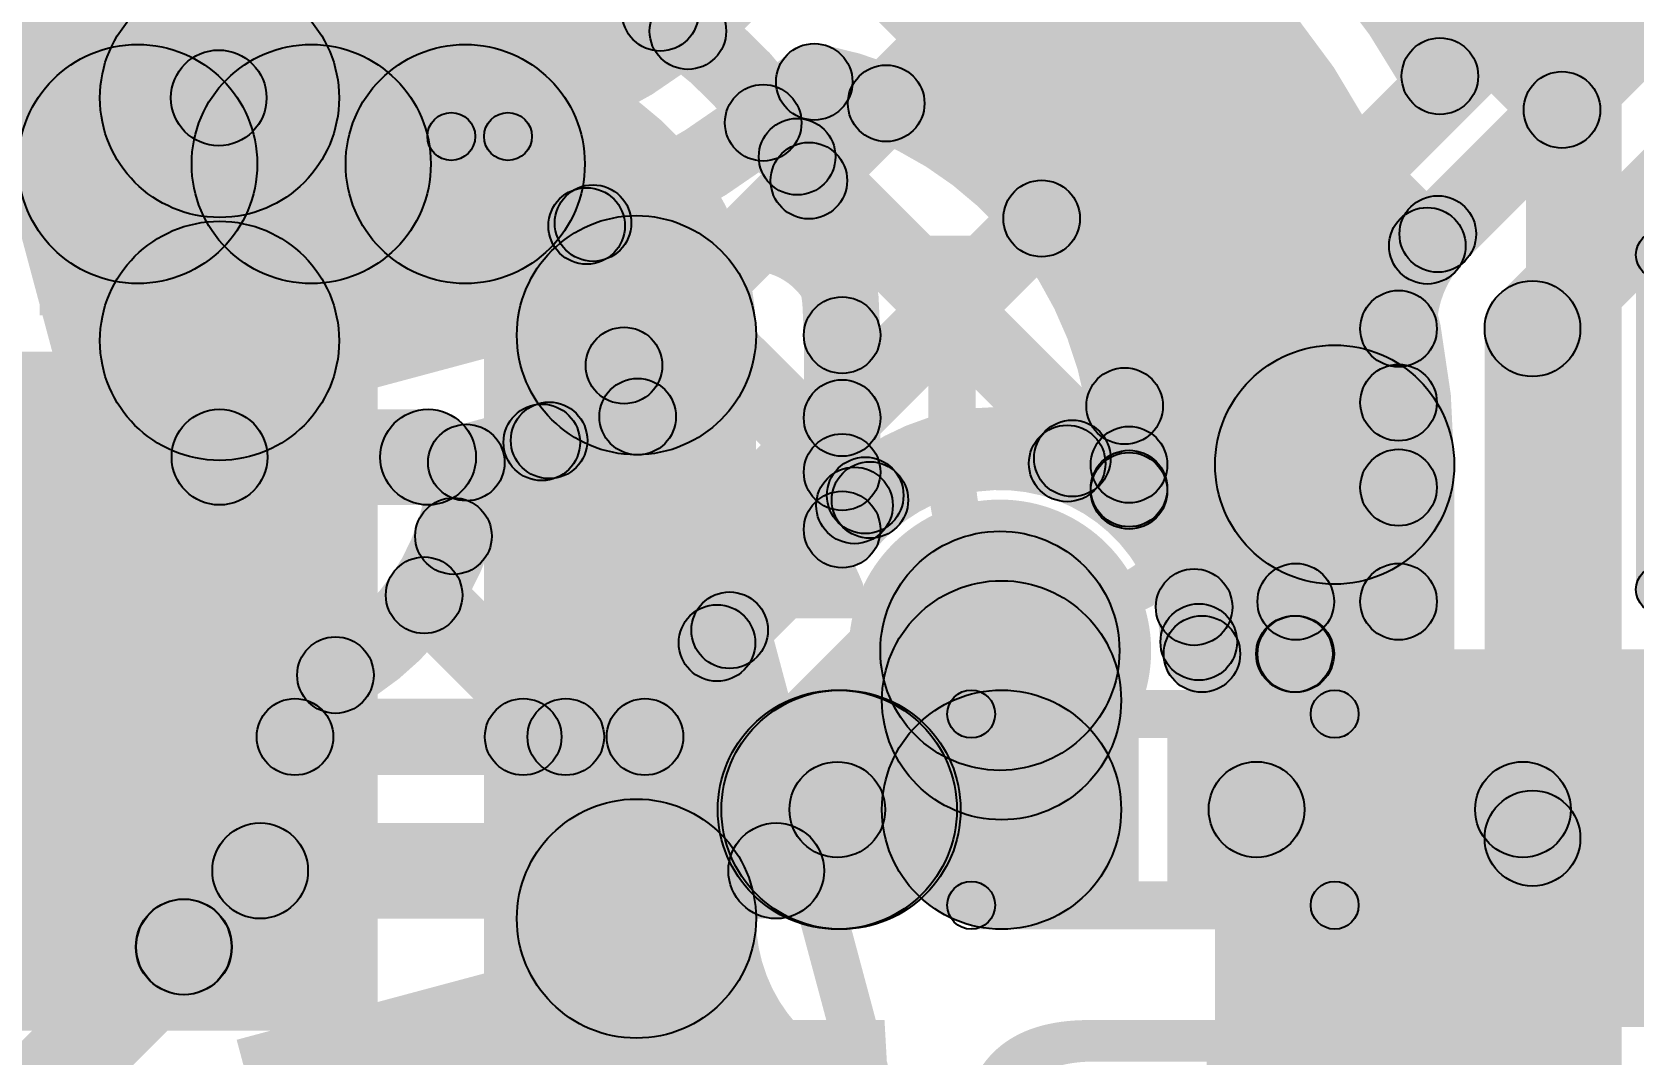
# Model space of a CAD drawing. Header units: millimetres. Extents: x -2.17 to 2.17, y -2.17 to 2.17.
# Drawn here: x -0.4182 to -0.2507, y -0.1673 to -0.0603 of the extents above; entities that cross this region are included whole.
import ezdxf

# ---------------------------------------------------------------- set-up
doc = ezdxf.new("R2010")
doc.units = ezdxf.units.MM
doc.header["$MEASUREMENT"] = 0
for name, color, linetype in [('BottomLayer', 5, 'Continuous'), ('BottomOverlay', 54, 'Continuous'), ('BottomPaste', 16, 'Continuous'), ('BottomSolder', 6, 'Continuous'), ('Mechanical2', 216, 'Continuous'), ('TopLayer', 1, 'Continuous'), ('TopOverlay', 2, 'Continuous'), ('TopPaste', 8, 'Continuous'), ('TopSolder', 216, 'Continuous'), ('ViaHoleLayer', 16, 'Continuous')]:
    doc.layers.add(name, color=color, linetype=linetype)

# ---------------------------------------------------------------- blocks, each defined once
blk = doc.blocks.new('10_VSON__3_3__B_36')
at = {"layer": 'BottomLayer'}
for points in [[(-0.06693, 0.04409), (-0.04331, 0.04409), (-0.04331, 0.03465), (-0.06693, 0.03465)], [(0.04331, 0.04409), (0.06693, 0.04409), (0.06693, 0.03465), (0.04331, 0.03465)], [(-0.0315, 0.04232), (0.0315, 0.04232), (0.0315, -0.04232), (-0.0315, -0.04232)], [(-0.06693, 0.02441), (-0.04331, 0.02441), (-0.04331, 0.01496), (-0.06693, 0.01496)], [(0.04331, 0.02441), (0.06693, 0.02441), (0.06693, 0.01496), (0.04331, 0.01496)], [(-0.06693, 0.00472), (-0.04331, 0.00472), (-0.04331, -0.00472), (-0.06693, -0.00472)], [(0.04331, 0.00472), (0.06693, 0.00472), (0.06693, -0.00472), (0.04331, -0.00472)], [(-0.06693, -0.01496), (-0.04331, -0.01496), (-0.04331, -0.02441), (-0.06693, -0.02441)], [(0.04331, -0.01496), (0.06693, -0.01496), (0.06693, -0.02441), (0.04331, -0.02441)], [(-0.06693, -0.03465), (-0.04331, -0.03465), (-0.04331, -0.04409), (-0.06693, -0.04409)], [(0.04331, -0.03465), (0.06693, -0.03465), (0.06693, -0.04409), (0.04331, -0.04409)]]:
    blk.add_hatch(color=5, dxfattribs=at).paths.add_polyline_path(points)
at = {"layer": 'BottomOverlay'}
h = blk.add_hatch(color=54, dxfattribs=at)
edge = h.paths.add_edge_path()
edge.add_arc((-0.0585, 0.059), 0.0025, 0, 360)
h = blk.add_hatch(color=54, dxfattribs=at)
edge = h.paths.add_edge_path()
edge.add_arc((-0.0585, 0.059), 0.0025, 0, 360)
for points in [[(-0.0585, 0.0565), (-0.0585, 0.0615), (0.0585, 0.0615), (0.0585, 0.0565)], [(-0.061, 0.059), (-0.056, 0.059), (-0.056, 0.05342), (-0.061, 0.05342)], [(0.056, 0.059), (0.061, 0.059), (0.061, 0.05306), (0.056, 0.05306)], [(-0.0615, -0.05436), (-0.0565, -0.05436), (-0.0565, -0.05994), (-0.0615, -0.05994)], [(0.0555, -0.05401), (0.0605, -0.05401), (0.0605, -0.05994), (0.0555, -0.05994)], [(-0.059, -0.06244), (-0.059, -0.05744), (0.058, -0.05744), (0.058, -0.06244)]]:
    blk.add_hatch(color=54, dxfattribs=at).paths.add_polyline_path(points)
h = blk.add_hatch(color=54, dxfattribs=at)
edge = h.paths.add_edge_path()
edge.add_arc((0.0585, 0.059), 0.0025, 0, 360)
h = blk.add_hatch(color=54, dxfattribs=at)
edge = h.paths.add_edge_path()
edge.add_arc((0.0585, 0.059), 0.0025, 0, 360)
h = blk.add_hatch(color=54, dxfattribs=at)
edge = h.paths.add_edge_path()
edge.add_arc((-0.0585, 0.05342), 0.0025, 0, 360)
h = blk.add_hatch(color=54, dxfattribs=at)
edge = h.paths.add_edge_path()
edge.add_arc((0.0585, 0.05306), 0.0025, 0, 360)
h = blk.add_hatch(color=54, dxfattribs=at)
edge = h.paths.add_edge_path()
edge.add_arc((-0.071, -0.052), 0.0025, 0, 360)
h = blk.add_hatch(color=54, dxfattribs=at)
edge = h.paths.add_edge_path()
edge.add_arc((-0.067, -0.052), 0.0025, 0, 360)
h = blk.add_hatch(color=54, dxfattribs=at)
edge = h.paths.add_edge_path()
edge.add_arc((-0.059, -0.05436), 0.0025, 0, 360)
h = blk.add_hatch(color=54, dxfattribs=at)
edge = h.paths.add_edge_path()
edge.add_arc((0.058, -0.05401), 0.0025, 0, 360)
h = blk.add_hatch(color=54, dxfattribs=at)
edge = h.paths.add_edge_path()
edge.add_arc((-0.059, -0.05994), 0.0025, 0, 360)
h = blk.add_hatch(color=54, dxfattribs=at)
edge = h.paths.add_edge_path()
edge.add_arc((-0.059, -0.05994), 0.0025, 0, 360)
h = blk.add_hatch(color=54, dxfattribs=at)
edge = h.paths.add_edge_path()
edge.add_arc((0.058, -0.05994), 0.0025, 0, 360)
h = blk.add_hatch(color=54, dxfattribs=at)
edge = h.paths.add_edge_path()
edge.add_arc((0.058, -0.05994), 0.0025, 0, 360)
at = {"layer": 'BottomPaste'}
for points in [[(-0.06693, 0.04409), (-0.04331, 0.04409), (-0.04331, 0.03465), (-0.06693, 0.03465)], [(0.04331, 0.04409), (0.06693, 0.04409), (0.06693, 0.03465), (0.04331, 0.03465)], [(-0.0315, 0.04232), (0.0315, 0.04232), (0.0315, -0.04232), (-0.0315, -0.04232)], [(-0.06693, 0.02441), (-0.04331, 0.02441), (-0.04331, 0.01496), (-0.06693, 0.01496)], [(0.04331, 0.02441), (0.06693, 0.02441), (0.06693, 0.01496), (0.04331, 0.01496)], [(-0.06693, 0.00472), (-0.04331, 0.00472), (-0.04331, -0.00472), (-0.06693, -0.00472)], [(0.04331, 0.00472), (0.06693, 0.00472), (0.06693, -0.00472), (0.04331, -0.00472)], [(-0.06693, -0.01496), (-0.04331, -0.01496), (-0.04331, -0.02441), (-0.06693, -0.02441)], [(0.04331, -0.01496), (0.06693, -0.01496), (0.06693, -0.02441), (0.04331, -0.02441)], [(-0.06693, -0.03465), (-0.04331, -0.03465), (-0.04331, -0.04409), (-0.06693, -0.04409)], [(0.04331, -0.03465), (0.06693, -0.03465), (0.06693, -0.04409), (0.04331, -0.04409)]]:
    blk.add_hatch(color=16, dxfattribs=at).paths.add_polyline_path(points)
at = {"layer": 'BottomSolder'}
for points in [[(-0.07093, 0.04809), (-0.03931, 0.04809), (-0.03931, 0.03065), (-0.07093, 0.03065)], [(0.03931, 0.04809), (0.07093, 0.04809), (0.07093, 0.03065), (0.03931, 0.03065)], [(-0.0355, 0.04632), (0.0355, 0.04632), (0.0355, -0.04632), (-0.0355, -0.04632)], [(-0.07093, 0.02841), (-0.03931, 0.02841), (-0.03931, 0.01096), (-0.07093, 0.01096)], [(0.03931, 0.02841), (0.07093, 0.02841), (0.07093, 0.01096), (0.03931, 0.01096)], [(-0.07093, 0.00872), (-0.03931, 0.00872), (-0.03931, -0.00872), (-0.07093, -0.00872)], [(0.03931, 0.00872), (0.07093, 0.00872), (0.07093, -0.00872), (0.03931, -0.00872)], [(-0.07093, -0.01096), (-0.03931, -0.01096), (-0.03931, -0.02841), (-0.07093, -0.02841)], [(0.03931, -0.01096), (0.07093, -0.01096), (0.07093, -0.02841), (0.03931, -0.02841)], [(-0.07093, -0.03065), (-0.03931, -0.03065), (-0.03931, -0.04809), (-0.07093, -0.04809)], [(0.03931, -0.03065), (0.07093, -0.03065), (0.07093, -0.04809), (0.03931, -0.04809)]]:
    blk.add_hatch(color=6, dxfattribs=at).paths.add_polyline_path(points)
at = {"layer": 'BottomOverlay', "const_width": 0.005}
blk.add_lwpolyline([(-0.067, -0.052, 1), (-0.071, -0.052, 1)], format="xyb", close=True, dxfattribs=at)
at = {"layer": 'BottomOverlay'}
for centre in [(-0.0585, 0.059), (-0.0585, 0.059), (0.0585, 0.059), (0.0585, 0.059), (-0.0585, 0.05342), (0.0585, 0.05306), (-0.071, -0.052), (-0.067, -0.052), (-0.059, -0.05436), (0.058, -0.05401), (-0.059, -0.05994), (-0.059, -0.05994), (0.058, -0.05994), (0.058, -0.05994)]:
    blk.add_circle(centre, 0.0025, dxfattribs=at)
blk = doc.blocks.new('R___0201_B_90')
at = {"layer": 'BottomLayer'}
for points in [[(-0.01614, 0.00728), (-0.00551, 0.00728), (-0.00551, -0.00728), (-0.01614, -0.00728)], [(0.00551, 0.00728), (0.01614, 0.00728), (0.01614, -0.00728), (0.00551, -0.00728)]]:
    blk.add_hatch(color=5, dxfattribs=at).paths.add_polyline_path(points)
at = {"layer": 'BottomOverlay'}
h = blk.add_hatch(color=54, dxfattribs=at)
edge = h.paths.add_edge_path()
edge.add_arc((-0.019, 0.01), 0.0025, 0, 360)
h = blk.add_hatch(color=54, dxfattribs=at)
edge = h.paths.add_edge_path()
edge.add_arc((-0.019, 0.01), 0.0025, 0, 360)
for points in [[(-0.019, 0.0075), (-0.019, 0.0125), (0.019, 0.0125), (0.019, 0.0075)], [(-0.0165, -0.01), (-0.0215, -0.01), (-0.0215, 0.01), (-0.0165, 0.01)], [(0.0215, -0.01), (0.0165, -0.01), (0.0165, 0.01), (0.0215, 0.01)], [(-0.019, -0.0125), (-0.019, -0.0075), (0.019, -0.0075), (0.019, -0.0125)]]:
    blk.add_hatch(color=54, dxfattribs=at).paths.add_polyline_path(points)
h = blk.add_hatch(color=54, dxfattribs=at)
edge = h.paths.add_edge_path()
edge.add_arc((0.019, 0.01), 0.0025, 0, 360)
h = blk.add_hatch(color=54, dxfattribs=at)
edge = h.paths.add_edge_path()
edge.add_arc((0.019, 0.01), 0.0025, 0, 360)
h = blk.add_hatch(color=54, dxfattribs=at)
edge = h.paths.add_edge_path()
edge.add_arc((-0.019, -0.01), 0.0025, 0, 360)
h = blk.add_hatch(color=54, dxfattribs=at)
edge = h.paths.add_edge_path()
edge.add_arc((-0.019, -0.01), 0.0025, 0, 360)
h = blk.add_hatch(color=54, dxfattribs=at)
edge = h.paths.add_edge_path()
edge.add_arc((0.019, -0.01), 0.0025, 0, 360)
h = blk.add_hatch(color=54, dxfattribs=at)
edge = h.paths.add_edge_path()
edge.add_arc((0.019, -0.01), 0.0025, 0, 360)
at = {"layer": 'BottomPaste'}
for points in [[(-0.01614, 0.00728), (-0.00551, 0.00728), (-0.00551, -0.00728), (-0.01614, -0.00728)], [(0.00551, 0.00728), (0.01614, 0.00728), (0.01614, -0.00728), (0.00551, -0.00728)]]:
    blk.add_hatch(color=16, dxfattribs=at).paths.add_polyline_path(points)
at = {"layer": 'BottomSolder'}
for points in [[(-0.02014, 0.01128), (-0.00151, 0.01128), (-0.00151, -0.01128), (-0.02014, -0.01128)], [(0.00151, 0.01128), (0.02014, 0.01128), (0.02014, -0.01128), (0.00151, -0.01128)]]:
    blk.add_hatch(color=6, dxfattribs=at).paths.add_polyline_path(points)
at = {"layer": 'BottomOverlay'}
for centre in [(-0.019, 0.01), (-0.019, 0.01), (0.019, 0.01), (0.019, 0.01), (-0.019, -0.01), (-0.019, -0.01), (0.019, -0.01), (0.019, -0.01)]:
    blk.add_circle(centre, 0.0025, dxfattribs=at)
blk = doc.blocks.new('SOT23_3_B_102')
at = {"layer": 'BottomLayer'}
for points in [[(-0.02166, 0.02657), (-0.05316, 0.02657), (-0.05316, 0.05807), (-0.02166, 0.05807)], [(0.05314, 0.02657), (0.02165, 0.02657), (0.02165, 0.05807), (0.05314, 0.05807)], [(0.01574, -0.05807), (-0.01575, -0.05807), (-0.01575, -0.02657), (0.01574, -0.02657)]]:
    blk.add_hatch(color=5, dxfattribs=at).paths.add_polyline_path(points)
at = {"layer": 'BottomOverlay'}
h = blk.add_hatch(color=54, dxfattribs=at)
edge = h.paths.add_edge_path()
edge.add_arc((-0.066, 0.045), 0.0025, 0, 360)
h = blk.add_hatch(color=54, dxfattribs=at)
edge = h.paths.add_edge_path()
edge.add_arc((-0.06, 0.045), 0.0025, 0, 360)
h = blk.add_hatch(color=54, dxfattribs=at)
edge = h.paths.add_edge_path()
edge.add_arc((-0.01101, 0.032), 0.0025, 0, 360)
for points in [[(0.01099, 0.0345), (0.01099, 0.0295), (-0.01101, 0.0295), (-0.01101, 0.0345)], [(-0.05851, -0.029), (-0.06351, -0.029), (-0.06351, 0.03), (-0.05851, 0.03)], [(0.06349, -0.029), (0.05849, -0.029), (0.05849, 0.03), (0.06349, 0.03)], [(-0.02601, -0.0265), (-0.02601, -0.0315), (-0.06101, -0.0315), (-0.06101, -0.0265)], [(0.06099, -0.0265), (0.06099, -0.0315), (0.02599, -0.0315), (0.02599, -0.0265)]]:
    blk.add_hatch(color=54, dxfattribs=at).paths.add_polyline_path(points)
h = blk.add_hatch(color=54, dxfattribs=at)
edge = h.paths.add_edge_path()
edge.add_arc((0.01099, 0.032), 0.0025, 0, 360)
h = blk.add_hatch(color=54, dxfattribs=at)
edge = h.paths.add_edge_path()
edge.add_arc((-0.06101, 0.03), 0.0025, 0, 360)
h = blk.add_hatch(color=54, dxfattribs=at)
edge = h.paths.add_edge_path()
edge.add_arc((0.06099, 0.03), 0.0025, 0, 360)
h = blk.add_hatch(color=54, dxfattribs=at)
edge = h.paths.add_edge_path()
edge.add_arc((-0.06101, -0.029), 0.0025, 0, 360)
h = blk.add_hatch(color=54, dxfattribs=at)
edge = h.paths.add_edge_path()
edge.add_arc((-0.06101, -0.029), 0.0025, 0, 360)
h = blk.add_hatch(color=54, dxfattribs=at)
edge = h.paths.add_edge_path()
edge.add_arc((-0.02601, -0.029), 0.0025, 0, 360)
h = blk.add_hatch(color=54, dxfattribs=at)
edge = h.paths.add_edge_path()
edge.add_arc((0.02599, -0.029), 0.0025, 0, 360)
h = blk.add_hatch(color=54, dxfattribs=at)
edge = h.paths.add_edge_path()
edge.add_arc((0.06099, -0.029), 0.0025, 0, 360)
h = blk.add_hatch(color=54, dxfattribs=at)
edge = h.paths.add_edge_path()
edge.add_arc((0.06099, -0.029), 0.0025, 0, 360)
at = {"layer": 'BottomPaste'}
for points in [[(-0.02166, 0.02657), (-0.05316, 0.02657), (-0.05316, 0.05807), (-0.02166, 0.05807)], [(0.05314, 0.02657), (0.02165, 0.02657), (0.02165, 0.05807), (0.05314, 0.05807)], [(0.01574, -0.05807), (-0.01575, -0.05807), (-0.01575, -0.02657), (0.01574, -0.02657)]]:
    blk.add_hatch(color=16, dxfattribs=at).paths.add_polyline_path(points)
at = {"layer": 'BottomSolder'}
for points in [[(-0.01766, 0.02257), (-0.05716, 0.02257), (-0.05716, 0.06207), (-0.01766, 0.06207)], [(0.05714, 0.02257), (0.01765, 0.02257), (0.01765, 0.06207), (0.05714, 0.06207)], [(0.01974, -0.06207), (-0.01975, -0.06207), (-0.01975, -0.02257), (0.01974, -0.02257)]]:
    blk.add_hatch(color=6, dxfattribs=at).paths.add_polyline_path(points)
at = {"layer": 'BottomOverlay', "const_width": 0.005}
blk.add_lwpolyline([(-0.06, 0.045, 1), (-0.066, 0.045, 1)], format="xyb", close=True, dxfattribs=at)
at = {"layer": 'BottomOverlay'}
for centre in [(-0.066, 0.045), (-0.06, 0.045), (-0.01101, 0.032), (0.01099, 0.032), (-0.06101, 0.03), (0.06099, 0.03), (-0.06101, -0.029), (-0.06101, -0.029), (-0.02601, -0.029), (0.02599, -0.029), (0.06099, -0.029), (0.06099, -0.029)]:
    blk.add_circle(centre, 0.0025, dxfattribs=at)
blk = doc.blocks.new('WS2812B_M____264')
at = {"layer": 'TopLayer'}
for points in [[(-0.09409, -0.01142), (-0.03504, -0.01142), (-0.03504, -0.05079), (-0.09409, -0.05079)], [(0.03504, -0.01142), (0.09409, -0.01142), (0.09409, -0.05079), (0.03504, -0.05079)]]:
    blk.add_hatch(color=1, dxfattribs=at).paths.add_polyline_path(points)
at = {"layer": 'TopOverlay'}
blk.add_hatch(color=2, dxfattribs=at).paths.add_polyline_path([(0.07, -0.0675), (0.07, -0.0725), (-0.07, -0.0725), (-0.07, -0.0675)])
at = {"layer": 'TopPaste'}
for points in [[(-0.09409, -0.01142), (-0.03504, -0.01142), (-0.03504, -0.05079), (-0.09409, -0.05079)], [(0.03504, -0.01142), (0.09409, -0.01142), (0.09409, -0.05079), (0.03504, -0.05079)]]:
    blk.add_hatch(color=8, dxfattribs=at).paths.add_polyline_path(points)
at = {"layer": 'TopSolder'}
for points in [[(-0.09809, -0.00742), (-0.03104, -0.00742), (-0.03104, -0.05479), (-0.09809, -0.05479)], [(0.03104, -0.00742), (0.09809, -0.00742), (0.09809, -0.05479), (0.03104, -0.05479)]]:
    blk.add_hatch(color=216, dxfattribs=at).paths.add_polyline_path(points)

msp = doc.modelspace()

# ---------------------------------------------------------------- hatches: boundary and pattern name
at = {"layer": 'BottomLayer'}
for points in [[(-0.33414, -0.07867), (-0.33979, -0.07301), (-0.25783, 0.00895), (-0.25217, 0.0033)], [(-0.33067, -0.10349), (-0.33633, -0.09783), (-0.23878, -0.00028), (-0.23312, -0.00594)], [(-0.30714, -0.10824), (-0.3128, -0.10258), (-0.21383, -0.00361), (-0.20817, -0.00927)], [(-0.26839, -0.08425), (-0.27405, -0.07859), (-0.21383, -0.01837), (-0.20817, -0.02403)], [(-0.3077, -0.02465), (-0.30204, -0.01899), (-0.25541, -0.06562), (-0.26107, -0.07127)], [(-0.25779, -0.09486), (-0.26486, -0.08779), (-0.20054, -0.02346), (-0.19346, -0.03054)], [(-0.31848, -0.04215), (-0.31283, -0.03649), (-0.26949, -0.07983), (-0.27514, -0.08548)], [(-0.33463, -0.05428), (-0.32897, -0.04863), (-0.27249, -0.1051), (-0.27815, -0.11076)], [(-0.34679, -0.06304), (-0.35245, -0.05738), (-0.34739, -0.05233), (-0.34174, -0.05798)], [(-0.40715, -0.0866), (-0.40715, -0.0616), (-0.389, -0.0616), (-0.389, -0.0866)], [(-0.389, -0.0866), (-0.389, -0.0616), (-0.3729, -0.0616), (-0.3729, -0.0866)], [(-0.34103, -0.07617), (-0.33537, -0.07051), (-0.28338, -0.1225), (-0.28904, -0.12816)], [(-0.3425, -0.153), (-0.3675, -0.153), (-0.3675, -0.092), (-0.3425, -0.092)], [(-0.3295, -0.11232), (-0.3375, -0.11232), (-0.3375, -0.092), (-0.3295, -0.092)], [(-0.27132, -0.11986), (-0.27932, -0.11986), (-0.27932, -0.09132), (-0.27132, -0.09132)], [(-0.25632, -0.1446), (-0.26632, -0.1446), (-0.26632, -0.09132), (-0.25632, -0.09132)], [(-0.734, -0.16461), (-0.386, -0.16461), (-0.386, -0.09561), (-0.734, -0.09561)], [(-0.29387, -0.12325), (-0.29953, -0.1176), (-0.27815, -0.09622), (-0.27249, -0.10188)], [(-0.33633, -0.10915), (-0.33067, -0.10349), (-0.32776, -0.10641), (-0.33342, -0.11206)], [(-0.28607, -0.12386), (-0.28607, -0.11586), (-0.27532, -0.11586), (-0.27532, -0.12386)], [(-0.28207, -0.12533), (-0.29007, -0.12533), (-0.29007, -0.11986), (-0.28207, -0.11986)], [(-0.29588, -0.12933), (-0.29588, -0.12133), (-0.28607, -0.12133), (-0.28607, -0.12933)], [(-0.30433, -0.14161), (-0.32933, -0.14161), (-0.32933, -0.13017), (-0.30433, -0.13017)], [(-0.29017, -0.1466), (-0.29017, -0.1366), (-0.26232, -0.1366), (-0.26232, -0.1466)]]:
    msp.add_hatch(color=5, dxfattribs=at).paths.add_polyline_path(points)
h = msp.add_hatch(color=5, dxfattribs=at)
edge = h.paths.add_edge_path()
edge.add_arc((-0.3525, -0.05829), 0.004, 0, 360)
h = msp.add_hatch(color=5, dxfattribs=at)
edge = h.paths.add_edge_path()
edge.add_arc((-0.34962, -0.06021), 0.004, 0, 360)
h = msp.add_hatch(color=5, dxfattribs=at)
edge = h.paths.add_edge_path()
edge.add_arc((-0.40715, -0.0741), 0.0125, 0, 360)
h = msp.add_hatch(color=5, dxfattribs=at)
edge = h.paths.add_edge_path()
edge.add_arc((-0.389, -0.0741), 0.0125, 0, 360)
h = msp.add_hatch(color=5, dxfattribs=at)
edge = h.paths.add_edge_path()
edge.add_arc((-0.389, -0.0741), 0.0125, 0, 360)
h = msp.add_hatch(color=5, dxfattribs=at)
edge = h.paths.add_edge_path()
edge.add_arc((-0.3729, -0.0741), 0.0125, 0, 360)
h = msp.add_hatch(color=5, dxfattribs=at)
edge = h.paths.add_edge_path()
edge.add_arc((-0.3729, -0.0741), 0.0125, 0, 360)
h = msp.add_hatch(color=5, dxfattribs=at)
edge = h.paths.add_edge_path()
edge.add_arc((-0.25824, -0.06844), 0.004, 0, 360)
h = msp.add_hatch(color=5, dxfattribs=at)
edge = h.paths.add_edge_path()
edge.add_arc((-0.3382, -0.07334), 0.004, 0, 360)
h = msp.add_hatch(color=5, dxfattribs=at)
edge = h.paths.add_edge_path()
edge.add_arc((-0.33697, -0.07584), 0.004, 0, 360)
h = msp.add_hatch(color=5, dxfattribs=at)
edge = h.paths.add_edge_path()
edge.add_arc((-0.27232, -0.08265), 0.004, 0, 360)
h = msp.add_hatch(color=5, dxfattribs=at)
edge = h.paths.add_edge_path()
edge.add_arc((-0.27122, -0.08142), 0.004, 0, 360)
h = msp.add_hatch(color=5, dxfattribs=at)
edge = h.paths.add_edge_path()
edge.add_arc((-0.27122, -0.08142), 0.004, 0, 360)
h = msp.add_hatch(color=5, dxfattribs=at)
edge = h.paths.add_edge_path()
edge.add_arc((-0.27122, -0.08142), 0.004, 0, 360)
h = msp.add_hatch(color=5, dxfattribs=at)
edge = h.paths.add_edge_path()
edge.add_arc((-0.355, -0.092), 0.0125, 0, 360)
h = msp.add_hatch(color=5, dxfattribs=at)
edge = h.paths.add_edge_path()
edge.add_arc((-0.355, -0.092), 0.0125, 0, 360)
h = msp.add_hatch(color=5, dxfattribs=at)
edge = h.paths.add_edge_path()
edge.add_arc((-0.26132, -0.09132), 0.005, 0, 360)
h = msp.add_hatch(color=5, dxfattribs=at)
edge = h.paths.add_edge_path()
edge.add_arc((-0.26132, -0.09132), 0.005, 0, 360)
h = msp.add_hatch(color=5, dxfattribs=at)
edge = h.paths.add_edge_path()
edge.add_arc((-0.3335, -0.092), 0.004, 0, 360)
h = msp.add_hatch(color=5, dxfattribs=at)
edge = h.paths.add_edge_path()
edge.add_arc((-0.3335, -0.092), 0.004, 0, 360)
h = msp.add_hatch(color=5, dxfattribs=at)
edge = h.paths.add_edge_path()
edge.add_arc((-0.27532, -0.09132), 0.004, 0, 360)
h = msp.add_hatch(color=5, dxfattribs=at)
edge = h.paths.add_edge_path()
edge.add_arc((-0.27532, -0.09132), 0.004, 0, 360)
h = msp.add_hatch(color=5, dxfattribs=at)
edge = h.paths.add_edge_path()
edge.add_arc((-0.27532, -0.09132), 0.004, 0, 360)
h = msp.add_hatch(color=5, dxfattribs=at)
edge = h.paths.add_edge_path()
edge.add_arc((-0.39859, -0.10475), 0.01181, 0, 360)
h = msp.add_hatch(color=5, dxfattribs=at)
edge = h.paths.add_edge_path()
edge.add_arc((-0.27532, -0.09905), 0.004, 0, 360)
h = msp.add_hatch(color=5, dxfattribs=at)
edge = h.paths.add_edge_path()
edge.add_arc((-0.3335, -0.10066), 0.004, 0, 360)
h = msp.add_hatch(color=5, dxfattribs=at)
edge = h.paths.add_edge_path()
edge.add_arc((-0.30997, -0.10541), 0.004, 0, 360)
h = msp.add_hatch(color=5, dxfattribs=at)
edge = h.paths.add_edge_path()
edge.add_arc((-0.3335, -0.10632), 0.004, 0, 360)
h = msp.add_hatch(color=5, dxfattribs=at)
edge = h.paths.add_edge_path()
edge.add_arc((-0.33059, -0.10924), 0.004, 0, 360)
h = msp.add_hatch(color=5, dxfattribs=at)
edge = h.paths.add_edge_path()
edge.add_arc((-0.27532, -0.10793), 0.004, 0, 360)
h = msp.add_hatch(color=5, dxfattribs=at)
edge = h.paths.add_edge_path()
edge.add_arc((-0.3335, -0.11232), 0.004, 0, 360)
h = msp.add_hatch(color=5, dxfattribs=at)
edge = h.paths.add_edge_path()
edge.add_arc((-0.3335, -0.11232), 0.004, 0, 360)
h = msp.add_hatch(color=5, dxfattribs=at)
edge = h.paths.add_edge_path()
edge.add_arc((-0.317, -0.125), 0.01181, 0, 360)
h = msp.add_hatch(color=5, dxfattribs=at)
edge = h.paths.add_edge_path()
edge.add_arc((-0.2967, -0.12043), 0.004, 0, 360)
h = msp.add_hatch(color=5, dxfattribs=at)
edge = h.paths.add_edge_path()
edge.add_arc((-0.28607, -0.11986), 0.004, 0, 360)
h = msp.add_hatch(color=5, dxfattribs=at)
edge = h.paths.add_edge_path()
edge.add_arc((-0.28607, -0.11986), 0.004, 0, 360)
h = msp.add_hatch(color=5, dxfattribs=at)
edge = h.paths.add_edge_path()
edge.add_arc((-0.27532, -0.11986), 0.004, 0, 360)
h = msp.add_hatch(color=5, dxfattribs=at)
edge = h.paths.add_edge_path()
edge.add_arc((-0.27532, -0.11986), 0.004, 0, 360)
h = msp.add_hatch(color=5, dxfattribs=at)
edge = h.paths.add_edge_path()
edge.add_arc((-0.31683, -0.13017), 0.0125, 0, 360)
h = msp.add_hatch(color=5, dxfattribs=at)
edge = h.paths.add_edge_path()
edge.add_arc((-0.29621, -0.12408), 0.004, 0, 360)
h = msp.add_hatch(color=5, dxfattribs=at)
edge = h.paths.add_edge_path()
edge.add_arc((-0.29588, -0.12533), 0.004, 0, 360)
h = msp.add_hatch(color=5, dxfattribs=at)
edge = h.paths.add_edge_path()
edge.add_arc((-0.28621, -0.12533), 0.004, 0, 360)
h = msp.add_hatch(color=5, dxfattribs=at)
edge = h.paths.add_edge_path()
edge.add_arc((-0.28607, -0.12533), 0.004, 0, 360)
h = msp.add_hatch(color=5, dxfattribs=at)
edge = h.paths.add_edge_path()
edge.add_arc((-0.28607, -0.12533), 0.004, 0, 360)
h = msp.add_hatch(color=5, dxfattribs=at)
edge = h.paths.add_edge_path()
edge.add_arc((-0.31683, -0.14161), 0.0125, 0, 360)
h = msp.add_hatch(color=5, dxfattribs=at)
edge = h.paths.add_edge_path()
edge.add_arc((-0.29017, -0.1416), 0.005, 0, 360)
h = msp.add_hatch(color=5, dxfattribs=at)
edge = h.paths.add_edge_path()
edge.add_arc((-0.26232, -0.1416), 0.005, 0, 360)
h = msp.add_hatch(color=5, dxfattribs=at)
edge = h.paths.add_edge_path()
edge.add_arc((-0.355, -0.153), 0.0125, 0, 360)
h = msp.add_hatch(color=5, dxfattribs=at)
edge = h.paths.add_edge_path()
edge.add_arc((-0.355, -0.153), 0.0125, 0, 360)
h = msp.add_hatch(color=5, dxfattribs=at)
edge = h.paths.add_edge_path()
edge.add_arc((-0.26132, -0.1446), 0.005, 0, 360)
at = {"layer": 'BottomSolder'}
h = msp.add_hatch(color=6, dxfattribs=at)
edge = h.paths.add_edge_path()
edge.add_arc((-0.39859, -0.10475), 0.01581, 0, 360)
h = msp.add_hatch(color=6, dxfattribs=at)
edge = h.paths.add_edge_path()
edge.add_arc((-0.317, -0.125), 0.01581, 0, 360)
at = {"layer": 'TopLayer'}
for points in [[(-0.267, -0.06492), (-0.275, -0.06492), (-0.275, 0.09839), (-0.267, 0.09839)], [(-0.252, -0.261), (-0.262, -0.261), (-0.262, 0.09839), (-0.252, 0.09839)], [(-0.41373, -0.03031), (-0.40407, -0.02772), (-0.39384, -0.0659), (-0.4035, -0.06849)], [(-0.35347, -0.098), (-0.35913, -0.09234), (-0.33172, -0.06493), (-0.32606, -0.07059)], [(-0.34457, -0.07262), (-0.33892, -0.06696), (-0.30067, -0.10521), (-0.30633, -0.11087)], [(-0.38609, -0.09259), (-0.41109, -0.09259), (-0.41109, -0.06719), (-0.38609, -0.06719)], [(-0.36401, -0.13683), (-0.36967, -0.13117), (-0.31547, -0.07697), (-0.30981, -0.08263)], [(-0.36237, -0.08311), (-0.35672, -0.07745), (-0.32825, -0.10592), (-0.3339, -0.11158)], [(-0.36407, -0.08161), (-0.35635, -0.07954), (-0.351, -0.09948), (-0.35873, -0.10156)], [(-0.3613, -0.10583), (-0.36696, -0.10017), (-0.35913, -0.09234), (-0.35347, -0.098)], [(-0.37175, -0.10918), (-0.37382, -0.10146), (-0.3559, -0.09666), (-0.35383, -0.10438)], [(-0.3066, -0.1077), (-0.31226, -0.10205), (-0.30679, -0.09658), (-0.30114, -0.10223)], [(-0.39859, -0.10975), (-0.39859, -0.09975), (-0.37678, -0.09975), (-0.37678, -0.10975)], [(-0.3713, -0.11584), (-0.37696, -0.11018), (-0.36696, -0.10017), (-0.3613, -0.10583)], [(-0.36773, -0.10604), (-0.36207, -0.10038), (-0.34243, -0.12002), (-0.34808, -0.12568)], [(-0.34375, -0.12701), (-0.34941, -0.12135), (-0.33503, -0.10697), (-0.32937, -0.11263)], [(-0.2695, -0.22361), (-0.2945, -0.22361), (-0.2945, -0.10554), (-0.2695, -0.10554)], [(-0.38003, -0.12202), (-0.37437, -0.11637), (-0.35956, -0.13117), (-0.36522, -0.13683)], [(-0.32477, -0.15045), (-0.34245, -0.13277), (-0.32584, -0.11616), (-0.30816, -0.13384)], [(-0.3907, -0.138), (-0.3907, -0.13), (-0.35411, -0.13), (-0.35411, -0.138)], [(-0.334, -0.15411), (-0.334, -0.12911), (-0.33361, -0.12911), (-0.33361, -0.15411)], [(-0.33685, -0.15154), (-0.34393, -0.14446), (-0.33754, -0.13807), (-0.33046, -0.14515)], [(-0.39434, -0.153), (-0.39434, -0.143), (-0.34039, -0.143), (-0.34039, -0.153)], [(-0.39876, -0.15949), (-0.40583, -0.15242), (-0.39788, -0.14446), (-0.39081, -0.15154)], [(-0.40234, -0.16096), (-0.40234, -0.15096), (-0.4023, -0.15096), (-0.4023, -0.16096)], [(-0.41539, -0.17607), (-0.42246, -0.169), (-0.40588, -0.15242), (-0.39881, -0.15949)]]:
    msp.add_hatch(color=1, dxfattribs=at).paths.add_polyline_path(points)
h = msp.add_hatch(color=1, dxfattribs=at)
edge = h.paths.add_edge_path()
edge.add_arc((-0.39859, -0.06719), 0.0125, 0, 360)
h = msp.add_hatch(color=1, dxfattribs=at)
edge = h.paths.add_edge_path()
edge.add_arc((-0.39859, -0.06719), 0.0125, 0, 360)
h = msp.add_hatch(color=1, dxfattribs=at)
edge = h.paths.add_edge_path()
edge.add_arc((-0.33641, -0.06551), 0.004, 0, 360)
h = msp.add_hatch(color=1, dxfattribs=at)
edge = h.paths.add_edge_path()
edge.add_arc((-0.33641, -0.06551), 0.004, 0, 360)
h = msp.add_hatch(color=1, dxfattribs=at)
edge = h.paths.add_edge_path()
edge.add_arc((-0.271, -0.06492), 0.004, 0, 360)
h = msp.add_hatch(color=1, dxfattribs=at)
edge = h.paths.add_edge_path()
edge.add_arc((-0.271, -0.06492), 0.004, 0, 360)
h = msp.add_hatch(color=1, dxfattribs=at)
edge = h.paths.add_edge_path()
edge.add_arc((-0.39867, -0.06719), 0.005, 0, 360)
h = msp.add_hatch(color=1, dxfattribs=at)
edge = h.paths.add_edge_path()
edge.add_arc((-0.32889, -0.06776), 0.004, 0, 360)
h = msp.add_hatch(color=1, dxfattribs=at)
edge = h.paths.add_edge_path()
edge.add_arc((-0.34175, -0.06979), 0.004, 0, 360)
h = msp.add_hatch(color=1, dxfattribs=at)
edge = h.paths.add_edge_path()
edge.add_arc((-0.36021, -0.08058), 0.004, 0, 360)
h = msp.add_hatch(color=1, dxfattribs=at)
edge = h.paths.add_edge_path()
edge.add_arc((-0.36021, -0.08058), 0.004, 0, 360)
h = msp.add_hatch(color=1, dxfattribs=at)
edge = h.paths.add_edge_path()
edge.add_arc((-0.35954, -0.08028), 0.004, 0, 360)
h = msp.add_hatch(color=1, dxfattribs=at)
edge = h.paths.add_edge_path()
edge.add_arc((-0.31264, -0.0798), 0.004, 0, 360)
h = msp.add_hatch(color=1, dxfattribs=at)
edge = h.paths.add_edge_path()
edge.add_arc((-0.39859, -0.09259), 0.0125, 0, 360)
h = msp.add_hatch(color=1, dxfattribs=at)
edge = h.paths.add_edge_path()
edge.add_arc((-0.39859, -0.09259), 0.0125, 0, 360)
h = msp.add_hatch(color=1, dxfattribs=at)
edge = h.paths.add_edge_path()
edge.add_arc((-0.3563, -0.09517), 0.004, 0, 360)
h = msp.add_hatch(color=1, dxfattribs=at)
edge = h.paths.add_edge_path()
edge.add_arc((-0.3563, -0.09517), 0.004, 0, 360)
h = msp.add_hatch(color=1, dxfattribs=at)
edge = h.paths.add_edge_path()
edge.add_arc((-0.39859, -0.10475), 0.01181, 0, 360)
h = msp.add_hatch(color=1, dxfattribs=at)
edge = h.paths.add_edge_path()
edge.add_arc((-0.282, -0.10554), 0.0125, 0, 360)
h = msp.add_hatch(color=1, dxfattribs=at)
edge = h.paths.add_edge_path()
edge.add_arc((-0.282, -0.10554), 0.0125, 0, 360)
h = msp.add_hatch(color=1, dxfattribs=at)
edge = h.paths.add_edge_path()
edge.add_arc((-0.30396, -0.09941), 0.004, 0, 360)
h = msp.add_hatch(color=1, dxfattribs=at)
edge = h.paths.add_edge_path()
edge.add_arc((-0.35487, -0.10052), 0.004, 0, 360)
h = msp.add_hatch(color=1, dxfattribs=at)
edge = h.paths.add_edge_path()
edge.add_arc((-0.35487, -0.10052), 0.004, 0, 360)
h = msp.add_hatch(color=1, dxfattribs=at)
edge = h.paths.add_edge_path()
edge.add_arc((-0.39859, -0.10475), 0.005, 0, 360)
h = msp.add_hatch(color=1, dxfattribs=at)
edge = h.paths.add_edge_path()
edge.add_arc((-0.37678, -0.10475), 0.005, 0, 360)
h = msp.add_hatch(color=1, dxfattribs=at)
edge = h.paths.add_edge_path()
edge.add_arc((-0.3649, -0.10321), 0.004, 0, 360)
h = msp.add_hatch(color=1, dxfattribs=at)
edge = h.paths.add_edge_path()
edge.add_arc((-0.36413, -0.103), 0.004, 0, 360)
h = msp.add_hatch(color=1, dxfattribs=at)
edge = h.paths.add_edge_path()
edge.add_arc((-0.36413, -0.103), 0.004, 0, 360)
h = msp.add_hatch(color=1, dxfattribs=at)
edge = h.paths.add_edge_path()
edge.add_arc((-0.37278, -0.10532), 0.004, 0, 360)
h = msp.add_hatch(color=1, dxfattribs=at)
edge = h.paths.add_edge_path()
edge.add_arc((-0.37278, -0.10532), 0.004, 0, 360)
h = msp.add_hatch(color=1, dxfattribs=at)
edge = h.paths.add_edge_path()
edge.add_arc((-0.30943, -0.10488), 0.004, 0, 360)
h = msp.add_hatch(color=1, dxfattribs=at)
edge = h.paths.add_edge_path()
edge.add_arc((-0.3035, -0.10554), 0.004, 0, 360)
h = msp.add_hatch(color=1, dxfattribs=at)
edge = h.paths.add_edge_path()
edge.add_arc((-0.33108, -0.10875), 0.004, 0, 360)
h = msp.add_hatch(color=1, dxfattribs=at)
edge = h.paths.add_edge_path()
edge.add_arc((-0.3035, -0.10804), 0.004, 0, 360)
h = msp.add_hatch(color=1, dxfattribs=at)
edge = h.paths.add_edge_path()
edge.add_arc((-0.3035, -0.10827), 0.004, 0, 360)
h = msp.add_hatch(color=1, dxfattribs=at)
edge = h.paths.add_edge_path()
edge.add_arc((-0.3322, -0.1098), 0.004, 0, 360)
h = msp.add_hatch(color=1, dxfattribs=at)
edge = h.paths.add_edge_path()
edge.add_arc((-0.3322, -0.1098), 0.004, 0, 360)
h = msp.add_hatch(color=1, dxfattribs=at)
edge = h.paths.add_edge_path()
edge.add_arc((-0.37413, -0.11301), 0.004, 0, 360)
h = msp.add_hatch(color=1, dxfattribs=at)
edge = h.paths.add_edge_path()
edge.add_arc((-0.317, -0.125), 0.0125, 0, 360)
h = msp.add_hatch(color=1, dxfattribs=at)
edge = h.paths.add_edge_path()
edge.add_arc((-0.317, -0.125), 0.01181, 0, 360)
h = msp.add_hatch(color=1, dxfattribs=at)
edge = h.paths.add_edge_path()
edge.add_arc((-0.3772, -0.11919), 0.004, 0, 360)
h = msp.add_hatch(color=1, dxfattribs=at)
edge = h.paths.add_edge_path()
edge.add_arc((-0.34526, -0.12285), 0.004, 0, 360)
h = msp.add_hatch(color=1, dxfattribs=at)
edge = h.paths.add_edge_path()
edge.add_arc((-0.34658, -0.12418), 0.004, 0, 360)
h = msp.add_hatch(color=1, dxfattribs=at)
edge = h.paths.add_edge_path()
edge.add_arc((-0.34658, -0.12418), 0.004, 0, 360)
h = msp.add_hatch(color=1, dxfattribs=at)
edge = h.paths.add_edge_path()
edge.add_arc((-0.38647, -0.12754), 0.004, 0, 360)
h = msp.add_hatch(color=1, dxfattribs=at)
edge = h.paths.add_edge_path()
edge.add_arc((-0.38647, -0.12754), 0.004, 0, 360)
h = msp.add_hatch(color=1, dxfattribs=at)
edge = h.paths.add_edge_path()
edge.add_arc((-0.3907, -0.134), 0.004, 0, 360)
h = msp.add_hatch(color=1, dxfattribs=at)
edge = h.paths.add_edge_path()
edge.add_arc((-0.3907, -0.134), 0.004, 0, 360)
h = msp.add_hatch(color=1, dxfattribs=at)
edge = h.paths.add_edge_path()
edge.add_arc((-0.36684, -0.134), 0.004, 0, 360)
h = msp.add_hatch(color=1, dxfattribs=at)
edge = h.paths.add_edge_path()
edge.add_arc((-0.36239, -0.134), 0.004, 0, 360)
h = msp.add_hatch(color=1, dxfattribs=at)
edge = h.paths.add_edge_path()
edge.add_arc((-0.35411, -0.134), 0.004, 0, 360)
h = msp.add_hatch(color=1, dxfattribs=at)
edge = h.paths.add_edge_path()
edge.add_arc((-0.35411, -0.134), 0.004, 0, 360)
h = msp.add_hatch(color=1, dxfattribs=at)
edge = h.paths.add_edge_path()
edge.add_arc((-0.334, -0.14161), 0.0125, 0, 360)
h = msp.add_hatch(color=1, dxfattribs=at)
edge = h.paths.add_edge_path()
edge.add_arc((-0.33361, -0.14161), 0.0125, 0, 360)
h = msp.add_hatch(color=1, dxfattribs=at)
edge = h.paths.add_edge_path()
edge.add_arc((-0.33361, -0.14161), 0.0125, 0, 360)
h = msp.add_hatch(color=1, dxfattribs=at)
edge = h.paths.add_edge_path()
edge.add_arc((-0.334, -0.14161), 0.005, 0, 360)
h = msp.add_hatch(color=1, dxfattribs=at)
edge = h.paths.add_edge_path()
edge.add_arc((-0.39434, -0.148), 0.005, 0, 360)
h = msp.add_hatch(color=1, dxfattribs=at)
edge = h.paths.add_edge_path()
edge.add_arc((-0.39434, -0.148), 0.005, 0, 360)
h = msp.add_hatch(color=1, dxfattribs=at)
edge = h.paths.add_edge_path()
edge.add_arc((-0.34039, -0.148), 0.005, 0, 360)
h = msp.add_hatch(color=1, dxfattribs=at)
edge = h.paths.add_edge_path()
edge.add_arc((-0.34039, -0.148), 0.005, 0, 360)
h = msp.add_hatch(color=1, dxfattribs=at)
edge = h.paths.add_edge_path()
edge.add_arc((-0.40234, -0.15596), 0.005, 0, 360)
h = msp.add_hatch(color=1, dxfattribs=at)
edge = h.paths.add_edge_path()
edge.add_arc((-0.40234, -0.15596), 0.005, 0, 360)
h = msp.add_hatch(color=1, dxfattribs=at)
edge = h.paths.add_edge_path()
edge.add_arc((-0.4023, -0.15596), 0.005, 0, 360)
h = msp.add_hatch(color=1, dxfattribs=at)
edge = h.paths.add_edge_path()
edge.add_arc((-0.4023, -0.15596), 0.005, 0, 360)
at = {"layer": 'ViaHoleLayer'}
h = msp.add_hatch(color=16, dxfattribs=at)
edge = h.paths.add_edge_path()
edge.add_arc((-0.39859, -0.10475), 0.00591, 0, 360)
h = msp.add_hatch(color=16, dxfattribs=at)
edge = h.paths.add_edge_path()
edge.add_arc((-0.317, -0.125), 0.00591, 0, 360)

# ---------------------------------------------------------------- linework, layer by layer
at = {"layer": 'BottomLayer'}
for points, const_width in [([(-0.3525, -0.05829, -0.262436), (-0.3335, -0.092)], 0.008), ([(-0.3729, -0.0741, -0.414214), (-0.355, -0.092)], 0.025), ([(-0.27532, -0.09132, -0.198912), (-0.27122, -0.08142)], 0.008), ([(-0.27532, -0.09132, -0.198912), (-0.27122, -0.08142)], 0.008), ([(-0.3335, -0.11232, -0.6996), (-0.29621, -0.12408)], 0.008), ([(-0.326, -0.182, -0.414214), (-0.355, -0.153)], 0.025)]:
    msp.add_lwpolyline(points, format="xyb", dxfattribs=dict(at, const_width=const_width))
for centre, radius in [((-0.3525, -0.05829), 0.004), ((-0.34962, -0.06021), 0.004), ((-0.40715, -0.0741), 0.0125), ((-0.389, -0.0741), 0.0125), ((-0.389, -0.0741), 0.0125), ((-0.3729, -0.0741), 0.0125), ((-0.3729, -0.0741), 0.0125), ((-0.25824, -0.06844), 0.004), ((-0.3382, -0.07334), 0.004), ((-0.33697, -0.07584), 0.004), ((-0.27232, -0.08265), 0.004), ((-0.27122, -0.08142), 0.004), ((-0.27122, -0.08142), 0.004), ((-0.27122, -0.08142), 0.004), ((-0.355, -0.092), 0.0125), ((-0.355, -0.092), 0.0125), ((-0.26132, -0.09132), 0.005), ((-0.26132, -0.09132), 0.005), ((-0.3335, -0.092), 0.004), ((-0.3335, -0.092), 0.004), ((-0.27532, -0.09132), 0.004), ((-0.27532, -0.09132), 0.004), ((-0.27532, -0.09132), 0.004), ((-0.27532, -0.09905), 0.004), ((-0.3335, -0.10066), 0.004), ((-0.30997, -0.10541), 0.004), ((-0.3335, -0.10632), 0.004), ((-0.33059, -0.10924), 0.004), ((-0.27532, -0.10793), 0.004), ((-0.3335, -0.11232), 0.004), ((-0.3335, -0.11232), 0.004), ((-0.2967, -0.12043), 0.004), ((-0.28607, -0.11986), 0.004), ((-0.28607, -0.11986), 0.004), ((-0.27532, -0.11986), 0.004), ((-0.27532, -0.11986), 0.004), ((-0.31683, -0.13017), 0.0125), ((-0.29621, -0.12408), 0.004), ((-0.29588, -0.12533), 0.004), ((-0.28621, -0.12533), 0.004), ((-0.28607, -0.12533), 0.004), ((-0.28607, -0.12533), 0.004), ((-0.31683, -0.14161), 0.0125), ((-0.29017, -0.1416), 0.005), ((-0.26232, -0.1416), 0.005), ((-0.355, -0.153), 0.0125), ((-0.355, -0.153), 0.0125), ((-0.26132, -0.1446), 0.005)]:
    msp.add_circle(centre, radius, dxfattribs=at)
at = {"layer": 'Mechanical2', "const_width": 0.01}
for points in [[(2.16535, 0.001, 1), (-2.16535, 0.001, 1)], [(2.08135, -0.01, 1), (-2.04935, -0.01, 1)], [(1.84055, 0.001, 1), (-1.84055, 0.001, 1)], [(1.6437, 0.001, 1), (-1.6437, 0.001, 1)], [(1.50394, 0, 1), (-1.50394, 0, 1)], [(1.30709, 0.001, 1), (-1.30709, 0.001, 1)], [(1.17323, 0.001, 1), (-1.17323, 0.001, 1)], [(0.97638, 0.001, 1), (-0.97638, 0.001, 1)], [(0.84252, 0.001, 1), (-0.84252, 0.001, 1)], [(0.64567, 0.001, 1), (-0.64567, 0.001, 1)], [(0.51081, -0.01261, 1), (-0.51281, -0.01261, 1)], [(0.31496, 0.001, 1), (-0.31496, 0.001, 1)]]:
    msp.add_lwpolyline(points, format="xyb", close=True, dxfattribs=at)
at = {"layer": 'TopLayer'}
for points, const_width in [([(-0.31033, -0.02893, -0.16329), (-0.271, -0.06492)], 0.008), ([(-0.3443, -0.04324, -0.210264), (-0.39859, -0.06719)], 0.025), ([(-0.3443, -0.04324, -0.414213), (-0.282, -0.10554)], 0.025), ([(-0.33641, -0.06551, -0.074398), (-0.36021, -0.08058)], 0.008), ([(-0.33641, -0.06551, -0.358313), (-0.3035, -0.10554)], 0.008), ([(-0.39859, -0.09259, -0.414214), (-0.44687, -0.14087)], 0.025), ([(-0.3322, -0.1098, -0.383343), (-0.3035, -0.10827)], 0.008), ([(-0.37278, -0.10532, -0.271346), (-0.38647, -0.12754)], 0.008), ([(-0.35411, -0.134, -0.146998), (-0.34658, -0.12418)], 0.008), ([(-0.38647, -0.12754, -0.027701), (-0.3907, -0.134)], 0.008)]:
    msp.add_lwpolyline(points, format="xyb", dxfattribs=dict(at, const_width=const_width))
for centre, radius in [((-0.39859, -0.06719), 0.0125), ((-0.39859, -0.06719), 0.0125), ((-0.33641, -0.06551), 0.004), ((-0.33641, -0.06551), 0.004), ((-0.271, -0.06492), 0.004), ((-0.271, -0.06492), 0.004), ((-0.39867, -0.06719), 0.005), ((-0.32889, -0.06776), 0.004), ((-0.34175, -0.06979), 0.004), ((-0.36021, -0.08058), 0.004), ((-0.36021, -0.08058), 0.004), ((-0.35954, -0.08028), 0.004), ((-0.31264, -0.0798), 0.004), ((-0.39859, -0.09259), 0.0125), ((-0.39859, -0.09259), 0.0125), ((-0.3563, -0.09517), 0.004), ((-0.3563, -0.09517), 0.004), ((-0.282, -0.10554), 0.0125), ((-0.282, -0.10554), 0.0125), ((-0.30396, -0.09941), 0.004), ((-0.35487, -0.10052), 0.004), ((-0.35487, -0.10052), 0.004), ((-0.39859, -0.10475), 0.005), ((-0.37678, -0.10475), 0.005), ((-0.3649, -0.10321), 0.004), ((-0.36413, -0.103), 0.004), ((-0.36413, -0.103), 0.004), ((-0.37278, -0.10532), 0.004), ((-0.37278, -0.10532), 0.004), ((-0.30943, -0.10488), 0.004), ((-0.3035, -0.10554), 0.004), ((-0.33108, -0.10875), 0.004), ((-0.3035, -0.10804), 0.004), ((-0.3035, -0.10827), 0.004), ((-0.3322, -0.1098), 0.004), ((-0.3322, -0.1098), 0.004), ((-0.37413, -0.11301), 0.004), ((-0.317, -0.125), 0.0125), ((-0.3772, -0.11919), 0.004), ((-0.34526, -0.12285), 0.004), ((-0.34658, -0.12418), 0.004), ((-0.34658, -0.12418), 0.004), ((-0.38647, -0.12754), 0.004), ((-0.38647, -0.12754), 0.004), ((-0.3907, -0.134), 0.004), ((-0.3907, -0.134), 0.004), ((-0.36684, -0.134), 0.004), ((-0.36239, -0.134), 0.004), ((-0.35411, -0.134), 0.004), ((-0.35411, -0.134), 0.004), ((-0.334, -0.14161), 0.0125), ((-0.33361, -0.14161), 0.0125), ((-0.33361, -0.14161), 0.0125), ((-0.334, -0.14161), 0.005), ((-0.39434, -0.148), 0.005), ((-0.39434, -0.148), 0.005), ((-0.34039, -0.148), 0.005), ((-0.34039, -0.148), 0.005), ((-0.40234, -0.15596), 0.005), ((-0.40234, -0.15596), 0.005), ((-0.4023, -0.15596), 0.005), ((-0.4023, -0.15596), 0.005)]:
    msp.add_circle(centre, radius, dxfattribs=at)

# ---------------------------------------------------------------- block references
for name, p, rotation in [('WS2812B_M____264', (-0.412, -0.13761), 105), ('10_VSON__3_3__B_36', (-0.42837, -0.12922), 90), ('SOT23_3_B_102', (-0.219, -0.14461), 270), ('R___0201_B_90', (-0.301, -0.14161), 360)]:
    msp.add_blockref(name, p, dxfattribs=dict(rotation=rotation))

# ---------------------------------------------------------------- texts
at = {"layer": 'BottomOverlay', "text_generation_flag": 2}
for s, p in [('U2', (-0.29, -0.12161)), ('R5', (-0.286, -0.20361))]:
    msp.add_text(s, height=0.04, dxfattribs=at).set_placement(p)

doc.saveas('drawing.dxf')
